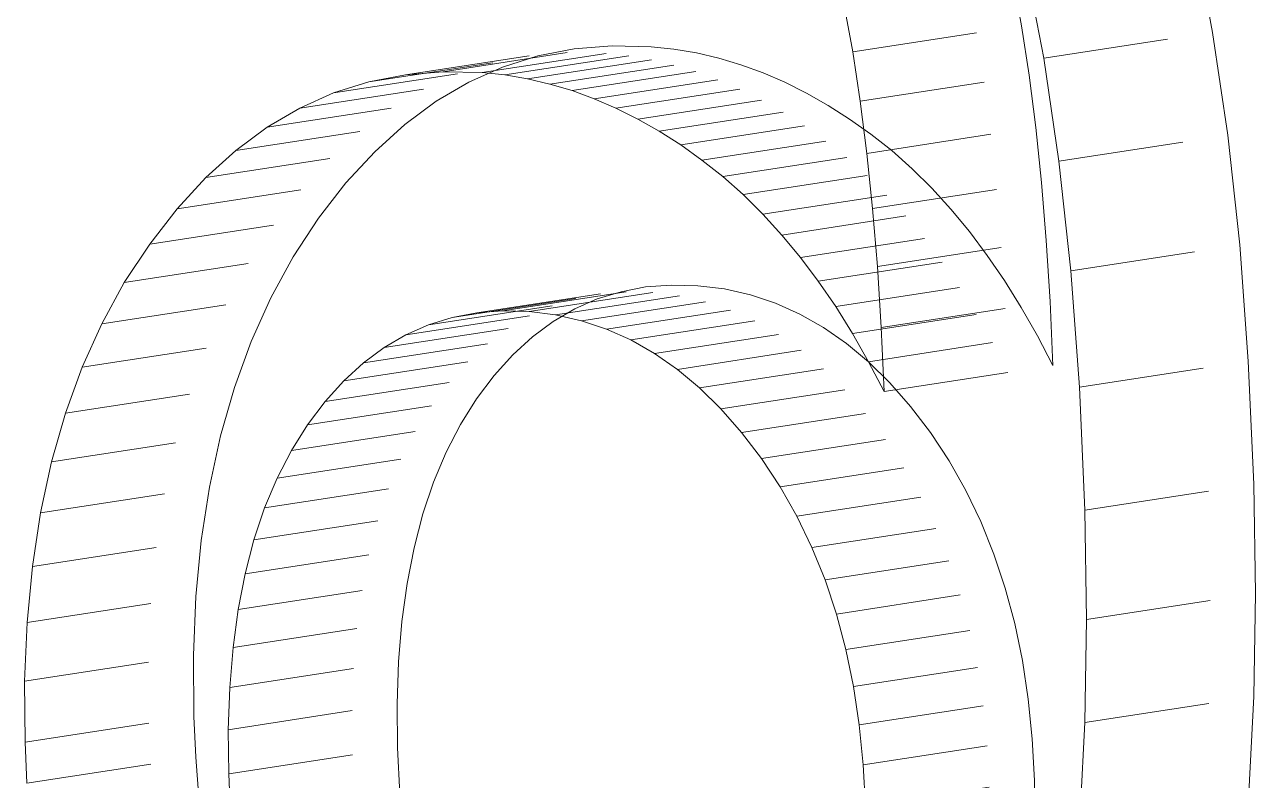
# Model space of a CAD drawing. Extents: x 23 to 417, y 3 to 294.
# Drawn here: x 374.618 to 375.6, y 150.327 to 150.93 of the extents above; entities that cross this region are included whole.
import ezdxf

# ---------------------------------------------------------------- set-up
doc = ezdxf.new("R2010")
doc.units = 0
doc.linetypes.add('DASHED', pattern=[15, 12, -3])
doc.layers.get('0').update_dxf_attribs({"lineweight": 13})

# ---------------------------------------------------------------- blocks, each defined once
blk = doc.blocks.new('BLOCK3535')
at = {"color": 7, "linetype": 'DASHED', "lineweight": 13, "ltscale": 0.003917}
for p, q in [((46.6016, 37.1878), (46.5722, 37.3417)), ((46.332, 37.1464), (46.3026, 37.3003))]:
    blk.add_line(p, q, dxfattribs=at)
at = {"color": 7, "linetype": 'DASHED', "lineweight": 13, "ltscale": 0.001882}
for p, q in [((46.2831, 37.2722), (46.2967, 37.1981)), ((46.0135, 37.2308), (46.0271, 37.1567))]:
    blk.add_line(p, q, dxfattribs=at)
at = {"color": 7, "linetype": 'DASHED', "lineweight": 13, "ltscale": 0.006819}
for p, q in [((46.0271, 37.1567), (46.2967, 37.1981)), ((46.332, 37.1464), (46.6016, 37.1878)), ((45.3736, 37.125), (45.6432, 37.1665)), ((45.436, 37.1235), (45.7056, 37.1649)), ((45.255, 37.1088), (45.5246, 37.1502)), ((45.3133, 37.1201), (45.5829, 37.1615)), ((45.4722, 37.1197), (45.7418, 37.1611)), ((45.5082, 37.1136), (45.7777, 37.155)), ((45.5438, 37.1053), (45.8134, 37.1467)), ((45.1988, 37.091), (45.4684, 37.1324)), ((45.5793, 37.0947), (45.8488, 37.1361)), ((45.6145, 37.0818), (45.884, 37.1233)), ((45.1447, 37.0669), (45.4143, 37.1083)), ((45.6494, 37.0668), (45.919, 37.1082)), ((46.0393, 37.078), (46.3088, 37.1194)), ((45.6841, 37.0494), (45.9536, 37.0908)), ((45.0927, 37.0362), (45.3622, 37.0777)), ((45.7185, 37.0298), (45.9881, 37.0712)), ((45.7527, 37.008), (46.0223, 37.0494)), ((45.0427, 36.9992), (45.3123, 37.0406)), ((45.7866, 36.9839), (46.0562, 37.0253)), ((46.0499, 36.9946), (46.3194, 37.036)), ((46.3562, 36.9819), (46.6258, 37.0234)), ((44.9948, 36.9558), (45.2644, 36.9972)), ((45.8199, 36.9575), (46.0895, 36.9989)), ((45.8523, 36.9287), (46.1219, 36.9701)), ((44.9489, 36.9059), (45.2185, 36.9473)), ((46.059, 36.9066), (46.3285, 36.948)), ((45.8838, 36.8976), (46.1533, 36.939)), ((44.9052, 36.8496), (45.1748, 36.891)), ((45.9142, 36.8642), (46.1838, 36.9056)), ((45.9438, 36.8284), (46.2133, 36.8698)), ((46.0665, 36.8139), (46.3361, 36.8553)), ((46.3752, 36.8069), (46.6448, 36.8483)), ((44.8647, 36.7881), (45.1343, 36.8295)), ((45.9723, 36.7903), (46.2419, 36.8317)), ((46, 36.7499), (46.2696, 36.7913)), ((45.3878, 36.7323), (45.6574, 36.7737)), ((45.4272, 36.7397), (45.6967, 36.7812)), ((45.4681, 36.7429), (45.7377, 36.7843)), ((45.5107, 36.7418), (45.7802, 36.7832)), ((45.5531, 36.7366), (45.8227, 36.778)), ((44.8288, 36.7226), (45.0984, 36.764)), ((45.3501, 36.7206), (45.6196, 36.7621)), ((45.5943, 36.7273), (45.8639, 36.7687)), ((45.6344, 36.714), (45.9039, 36.7554)), ((46.0726, 36.7165), (46.3422, 36.7579)), ((45.3139, 36.7047), (45.5835, 36.7461)), ((45.6732, 36.6966), (45.9428, 36.738)), ((46.0267, 36.7071), (46.2962, 36.7485)), ((45.2794, 36.6845), (45.549, 36.7259)), ((45.7109, 36.6751), (45.9805, 36.7166)), ((44.7975, 36.653), (45.0671, 36.6944)), ((45.2465, 36.6601), (45.516, 36.7015)), ((46.0524, 36.6619), (46.322, 36.7034)), ((45.2151, 36.6313), (45.4847, 36.6727)), ((45.7474, 36.6497), (46.017, 36.6911)), ((45.7827, 36.6201), (46.0523, 36.6615)), ((46.0772, 36.6145), (46.3467, 36.6559)), ((46.389, 36.6212), (46.6585, 36.6626)), ((45.1854, 36.5984), (45.455, 36.6398)), ((44.7708, 36.5795), (45.0404, 36.6209)), ((45.8169, 36.5865), (46.0864, 36.6279)), ((45.1573, 36.5611), (45.4268, 36.6025)), ((45.8498, 36.5489), (46.1194, 36.5903)), ((45.1314, 36.5201), (45.401, 36.5615)), ((44.7486, 36.5019), (45.0182, 36.5434)), ((45.8816, 36.5072), (46.1512, 36.5486)), ((45.1085, 36.4758), (45.3781, 36.5173)), ((45.9113, 36.4623), (46.1809, 36.5037)), ((44.731, 36.4204), (45.0006, 36.4618)), ((45.0886, 36.4283), (45.3581, 36.4697)), ((45.9382, 36.415), (46.2077, 36.4564)), ((46.3975, 36.425), (46.6671, 36.4664)), ((45.0715, 36.3775), (45.3411, 36.4189)), ((45.9621, 36.3654), (46.2316, 36.4068)), ((44.718, 36.3348), (44.9876, 36.3763)), ((45.0575, 36.3234), (45.3271, 36.3648)), ((45.983, 36.3134), (46.2526, 36.3548)), ((45.0464, 36.266), (45.3159, 36.3075)), ((46.0011, 36.259), (46.2706, 36.3005)), ((44.7095, 36.2453), (44.9791, 36.2867)), ((46.4002, 36.2501), (46.6698, 36.2915)), ((45.0382, 36.2054), (45.3078, 36.2468)), ((46.0162, 36.2023), (46.2858, 36.2438)), ((44.7056, 36.1517), (44.9752, 36.1931)), ((45.033, 36.1415), (45.3025, 36.1829)), ((46.0284, 36.1433), (46.298, 36.1847)), ((46.0377, 36.0818), (46.3073, 36.1232)), ((46.3976, 36.0857), (46.6672, 36.1271)), ((45.0307, 36.0743), (45.3002, 36.1158)), ((44.7063, 36.0541), (44.9758, 36.0955)), ((45.0313, 36.0039), (45.3009, 36.0453)), ((46.0441, 36.018), (46.3137, 36.0595)), ((44.7092, 35.9891), (44.9788, 36.0305)), ((46.0475, 35.9519), (46.3171, 35.9933))]:
    blk.add_line(p, q, dxfattribs=at)
at = {"color": 7, "linetype": 'DASHED', "lineweight": 13, "ltscale": 0.001991}
for p, q in [((46.2967, 37.1981), (46.3088, 37.1194)), ((46.0271, 37.1567), (46.0393, 37.078))]:
    blk.add_line(p, q, dxfattribs=at)
at = {"color": 7, "linetype": 'DASHED', "lineweight": 13, "ltscale": 0.004156}
for p, q in [((46.6258, 37.0234), (46.6016, 37.1878)), ((46.3562, 36.9819), (46.332, 37.1464))]:
    blk.add_line(p, q, dxfattribs=at)
at = {"color": 7, "linetype": 'DASHED', "lineweight": 13, "ltscale": 0.001514}
for p, q in [((45.6432, 37.1665), (45.5829, 37.1615)), ((45.3736, 37.125), (45.3133, 37.1201))]:
    blk.add_line(p, q, dxfattribs=at)
at = {"color": 7, "linetype": 'DASHED', "lineweight": 13, "ltscale": 0.001561}
for p, q in [((45.7056, 37.1649), (45.6432, 37.1665)), ((45.436, 37.1235), (45.3736, 37.125))]:
    blk.add_line(p, q, dxfattribs=at)
at = {"color": 7, "linetype": 'DASHED', "lineweight": 13, "ltscale": 0.000909533}
for p, q in [((45.7418, 37.1611), (45.7056, 37.1649)), ((45.4722, 37.1197), (45.436, 37.1235))]:
    blk.add_line(p, q, dxfattribs=at)
at = {"color": 7, "linetype": 'DASHED', "lineweight": 13, "ltscale": 0.001473}
for p, q in [((45.5246, 37.1502), (45.4684, 37.1324)), ((45.255, 37.1088), (45.1988, 37.091))]:
    blk.add_line(p, q, dxfattribs=at)
at = {"color": 7, "linetype": 'DASHED', "lineweight": 13, "ltscale": 0.001484}
for p, q in [((45.5829, 37.1615), (45.5246, 37.1502)), ((45.3133, 37.1201), (45.255, 37.1088))]:
    blk.add_line(p, q, dxfattribs=at)
at = {"color": 7, "linetype": 'DASHED', "lineweight": 13, "ltscale": 0.000911085}
for p, q in [((45.7777, 37.155), (45.7418, 37.1611)), ((45.5082, 37.1136), (45.4722, 37.1197))]:
    blk.add_line(p, q, dxfattribs=at)
at = {"color": 7, "linetype": 'DASHED', "lineweight": 13, "ltscale": 0.000916109}
for p, q in [((45.8134, 37.1467), (45.7777, 37.155)), ((45.5438, 37.1053), (45.5082, 37.1136))]:
    blk.add_line(p, q, dxfattribs=at)
at = {"color": 7, "linetype": 'DASHED', "lineweight": 13, "ltscale": 0.000924297}
for p, q in [((45.8488, 37.1361), (45.8134, 37.1467)), ((45.5793, 37.0947), (45.5438, 37.1053))]:
    blk.add_line(p, q, dxfattribs=at)
at = {"color": 7, "linetype": 'DASHED', "lineweight": 13, "ltscale": 0.001482}
for p, q in [((45.4684, 37.1324), (45.4143, 37.1083)), ((45.1988, 37.091), (45.1447, 37.0669))]:
    blk.add_line(p, q, dxfattribs=at)
at = {"color": 7, "linetype": 'DASHED', "lineweight": 13, "ltscale": 0.000936437}
for p, q in [((45.884, 37.1233), (45.8488, 37.1361)), ((45.6145, 37.0818), (45.5793, 37.0947))]:
    blk.add_line(p, q, dxfattribs=at)
at = {"color": 7, "linetype": 'DASHED', "lineweight": 13, "ltscale": 0.000951224}
for p, q in [((45.919, 37.1082), (45.884, 37.1233)), ((45.6494, 37.0668), (45.6145, 37.0818))]:
    blk.add_line(p, q, dxfattribs=at)
at = {"color": 7, "linetype": 'DASHED', "lineweight": 13, "ltscale": 0.00151}
for p, q in [((45.4143, 37.1083), (45.3622, 37.0777)), ((45.1447, 37.0669), (45.0927, 37.0362))]:
    blk.add_line(p, q, dxfattribs=at)
at = {"color": 7, "linetype": 'DASHED', "lineweight": 13, "ltscale": 0.000969433}
for p, q in [((45.9536, 37.0908), (45.919, 37.1082)), ((45.6841, 37.0494), (45.6494, 37.0668))]:
    blk.add_line(p, q, dxfattribs=at)
at = {"color": 7, "linetype": 'DASHED', "lineweight": 13, "ltscale": 0.002101}
for p, q in [((46.3088, 37.1194), (46.3194, 37.036)), ((46.0393, 37.078), (46.0499, 36.9946))]:
    blk.add_line(p, q, dxfattribs=at)
at = {"color": 7, "linetype": 'DASHED', "lineweight": 13, "ltscale": 0.000990458}
for p, q in [((45.9881, 37.0712), (45.9536, 37.0908)), ((45.7185, 37.0298), (45.6841, 37.0494))]:
    blk.add_line(p, q, dxfattribs=at)
at = {"color": 7, "linetype": 'DASHED', "lineweight": 13, "ltscale": 0.001555}
for p, q in [((45.3622, 37.0777), (45.3123, 37.0406)), ((45.0927, 37.0362), (45.0427, 36.9992))]:
    blk.add_line(p, q, dxfattribs=at)
at = {"color": 7, "linetype": 'DASHED', "lineweight": 13, "ltscale": 0.001014}
for p, q in [((46.0223, 37.0494), (45.9881, 37.0712)), ((45.7527, 37.008), (45.7185, 37.0298))]:
    blk.add_line(p, q, dxfattribs=at)
at = {"color": 7, "linetype": 'DASHED', "lineweight": 13, "ltscale": 0.00104}
for p, q in [((46.0562, 37.0253), (46.0223, 37.0494)), ((45.7866, 36.9839), (45.7527, 37.008))]:
    blk.add_line(p, q, dxfattribs=at)
at = {"color": 7, "linetype": 'DASHED', "lineweight": 13, "ltscale": 0.001617}
for p, q in [((45.3123, 37.0406), (45.2644, 36.9972)), ((45.0427, 36.9992), (44.9948, 36.9558))]:
    blk.add_line(p, q, dxfattribs=at)
at = {"color": 7, "linetype": 'DASHED', "lineweight": 13, "ltscale": 0.001063}
for p, q in [((46.0895, 36.9989), (46.0562, 37.0253)), ((45.8199, 36.9575), (45.7866, 36.9839)), ((45.4847, 36.6727), (45.516, 36.7015)), ((45.2151, 36.6313), (45.2465, 36.6601))]:
    blk.add_line(p, q, dxfattribs=at)
at = {"color": 7, "linetype": 'DASHED', "lineweight": 13, "ltscale": 0.002213}
for p, q in [((46.3194, 37.036), (46.3285, 36.948)), ((46.0499, 36.9946), (46.059, 36.9066))]:
    blk.add_line(p, q, dxfattribs=at)
at = {"color": 7, "linetype": 'DASHED', "lineweight": 13, "ltscale": 0.004402}
for p, q in [((46.6448, 36.8483), (46.6258, 37.0234)), ((46.3752, 36.8069), (46.3562, 36.9819))]:
    blk.add_line(p, q, dxfattribs=at)
at = {"color": 7, "linetype": 'DASHED', "lineweight": 13, "ltscale": 0.001694}
for p, q in [((45.2644, 36.9972), (45.2185, 36.9473)), ((44.9948, 36.9558), (44.9489, 36.9059))]:
    blk.add_line(p, q, dxfattribs=at)
at = {"color": 7, "linetype": 'DASHED', "lineweight": 13, "ltscale": 0.001082}
for p, q in [((46.1219, 36.9701), (46.0895, 36.9989)), ((45.8523, 36.9287), (45.8199, 36.9575))]:
    blk.add_line(p, q, dxfattribs=at)
at = {"color": 7, "linetype": 'DASHED', "lineweight": 13, "ltscale": 0.001105}
for p, q in [((46.1533, 36.939), (46.1219, 36.9701)), ((45.8838, 36.8976), (45.8523, 36.9287))]:
    blk.add_line(p, q, dxfattribs=at)
at = {"color": 7, "linetype": 'DASHED', "lineweight": 13, "ltscale": 0.001783}
for p, q in [((45.2185, 36.9473), (45.1748, 36.891)), ((44.9489, 36.9059), (44.9052, 36.8496))]:
    blk.add_line(p, q, dxfattribs=at)
at = {"color": 7, "linetype": 'DASHED', "lineweight": 13, "ltscale": 0.002325}
for p, q in [((46.3285, 36.948), (46.3361, 36.8553)), ((46.059, 36.9066), (46.0665, 36.8139))]:
    blk.add_line(p, q, dxfattribs=at)
at = {"color": 7, "linetype": 'DASHED', "lineweight": 13, "ltscale": 0.001131}
for p, q in [((46.1838, 36.9056), (46.1533, 36.939)), ((45.9142, 36.8642), (45.8838, 36.8976))]:
    blk.add_line(p, q, dxfattribs=at)
at = {"color": 7, "linetype": 'DASHED', "lineweight": 13, "ltscale": 0.001841}
for p, q in [((45.1748, 36.891), (45.1343, 36.8295)), ((44.9052, 36.8496), (44.8647, 36.7881))]:
    blk.add_line(p, q, dxfattribs=at)
at = {"color": 7, "linetype": 'DASHED', "lineweight": 13, "ltscale": 0.00116}
for p, q in [((46.2133, 36.8698), (46.1838, 36.9056)), ((45.9438, 36.8284), (45.9142, 36.8642))]:
    blk.add_line(p, q, dxfattribs=at)
at = {"color": 7, "linetype": 'DASHED', "lineweight": 13, "ltscale": 0.001191}
for p, q in [((46.2419, 36.8317), (46.2133, 36.8698)), ((45.9723, 36.7903), (45.9438, 36.8284))]:
    blk.add_line(p, q, dxfattribs=at)
at = {"color": 7, "linetype": 'DASHED', "lineweight": 13, "ltscale": 0.002439}
for p, q in [((46.3361, 36.8553), (46.3422, 36.7579)), ((46.0665, 36.8139), (46.0726, 36.7165)), ((44.9752, 36.1931), (44.9758, 36.0955)), ((44.7056, 36.1517), (44.7063, 36.0541))]:
    blk.add_line(p, q, dxfattribs=at)
at = {"color": 7, "linetype": 'DASHED', "lineweight": 13, "ltscale": 0.004654}
for p, q in [((46.6585, 36.6626), (46.6448, 36.8483)), ((46.389, 36.6212), (46.3752, 36.8069))]:
    blk.add_line(p, q, dxfattribs=at)
at = {"color": 7, "linetype": 'DASHED', "lineweight": 13, "ltscale": 0.001868}
for p, q in [((45.1343, 36.8295), (45.0984, 36.764)), ((44.8647, 36.7881), (44.8288, 36.7226))]:
    blk.add_line(p, q, dxfattribs=at)
at = {"color": 7, "linetype": 'DASHED', "lineweight": 13, "ltscale": 0.001225}
for p, q in [((46.2696, 36.7913), (46.2419, 36.8317)), ((46, 36.7499), (45.9723, 36.7903))]:
    blk.add_line(p, q, dxfattribs=at)
at = {"color": 7, "linetype": 'DASHED', "lineweight": 13, "ltscale": 0.001261}
for p, q in [((46.2962, 36.7485), (46.2696, 36.7913)), ((46.0267, 36.7071), (46, 36.7499))]:
    blk.add_line(p, q, dxfattribs=at)
at = {"color": 7, "linetype": 'DASHED', "lineweight": 13, "ltscale": 0.000987703}
for p, q in [((45.6196, 36.7621), (45.6574, 36.7737)), ((45.3501, 36.7206), (45.3878, 36.7323))]:
    blk.add_line(p, q, dxfattribs=at)
at = {"color": 7, "linetype": 'DASHED', "lineweight": 13, "ltscale": 0.001001}
for p, q in [((45.6574, 36.7737), (45.6967, 36.7812)), ((45.3878, 36.7323), (45.4272, 36.7397))]:
    blk.add_line(p, q, dxfattribs=at)
at = {"color": 7, "linetype": 'DASHED', "lineweight": 13, "ltscale": 0.001027}
for p, q in [((45.6967, 36.7812), (45.7377, 36.7843)), ((45.4272, 36.7397), (45.4681, 36.7429))]:
    blk.add_line(p, q, dxfattribs=at)
at = {"color": 7, "linetype": 'DASHED', "lineweight": 13, "ltscale": 0.001064}
for p, q in [((45.7377, 36.7843), (45.7802, 36.7832)), ((45.9039, 36.7554), (45.9428, 36.738)), ((45.4681, 36.7429), (45.5107, 36.7418)), ((45.6344, 36.714), (45.6732, 36.6966))]:
    blk.add_line(p, q, dxfattribs=at)
at = {"color": 7, "linetype": 'DASHED', "lineweight": 13, "ltscale": 0.001068}
for p, q in [((45.7802, 36.7832), (45.8227, 36.778)), ((45.5107, 36.7418), (45.5531, 36.7366))]:
    blk.add_line(p, q, dxfattribs=at)
at = {"color": 7, "linetype": 'DASHED', "lineweight": 13, "ltscale": 0.001057}
for p, q in [((45.8227, 36.778), (45.8639, 36.7687)), ((45.5531, 36.7366), (45.5943, 36.7273))]:
    blk.add_line(p, q, dxfattribs=at)
at = {"color": 7, "linetype": 'DASHED', "lineweight": 13, "ltscale": 0.001906}
for p, q in [((45.0984, 36.764), (45.0671, 36.6944)), ((44.8288, 36.7226), (44.7975, 36.653))]:
    blk.add_line(p, q, dxfattribs=at)
at = {"color": 7, "linetype": 'DASHED', "lineweight": 13, "ltscale": 0.000987385}
for p, q in [((45.5835, 36.7461), (45.6196, 36.7621)), ((45.3139, 36.7047), (45.3501, 36.7206))]:
    blk.add_line(p, q, dxfattribs=at)
at = {"color": 7, "linetype": 'DASHED', "lineweight": 13, "ltscale": 0.001055}
for p, q in [((45.8639, 36.7687), (45.9039, 36.7554)), ((45.5943, 36.7273), (45.6344, 36.714))]:
    blk.add_line(p, q, dxfattribs=at)
at = {"color": 7, "linetype": 'DASHED', "lineweight": 13, "ltscale": 0.002554}
for p, q in [((46.3422, 36.7579), (46.3467, 36.6559)), ((46.0726, 36.7165), (46.0772, 36.6145))]:
    blk.add_line(p, q, dxfattribs=at)
at = {"color": 7, "linetype": 'DASHED', "lineweight": 13, "ltscale": 0.001}
for p, q in [((45.549, 36.7259), (45.5835, 36.7461)), ((45.2794, 36.6845), (45.3139, 36.7047))]:
    blk.add_line(p, q, dxfattribs=at)
at = {"color": 7, "linetype": 'DASHED', "lineweight": 13, "ltscale": 0.001084}
for p, q in [((45.9428, 36.738), (45.9805, 36.7166)), ((45.6732, 36.6966), (45.7109, 36.6751))]:
    blk.add_line(p, q, dxfattribs=at)
at = {"color": 7, "linetype": 'DASHED', "lineweight": 13, "ltscale": 0.001299}
for p, q in [((46.322, 36.7034), (46.2962, 36.7485)), ((46.0524, 36.6619), (46.0267, 36.7071))]:
    blk.add_line(p, q, dxfattribs=at)
at = {"color": 7, "linetype": 'DASHED', "lineweight": 13, "ltscale": 0.001025}
for p, q in [((45.516, 36.7015), (45.549, 36.7259)), ((45.2465, 36.6601), (45.2794, 36.6845))]:
    blk.add_line(p, q, dxfattribs=at)
at = {"color": 7, "linetype": 'DASHED', "lineweight": 13, "ltscale": 0.001113}
for p, q in [((45.9805, 36.7166), (46.017, 36.6911)), ((45.7109, 36.6751), (45.7474, 36.6497))]:
    blk.add_line(p, q, dxfattribs=at)
at = {"color": 7, "linetype": 'DASHED', "lineweight": 13, "ltscale": 0.001956}
for p, q in [((45.0671, 36.6944), (45.0404, 36.6209)), ((44.7975, 36.653), (44.7708, 36.5795))]:
    blk.add_line(p, q, dxfattribs=at)
at = {"color": 7, "linetype": 'DASHED', "lineweight": 13, "ltscale": 0.001339}
for p, q in [((46.3467, 36.6559), (46.322, 36.7034)), ((46.0772, 36.6145), (46.0524, 36.6619))]:
    blk.add_line(p, q, dxfattribs=at)
at = {"color": 7, "linetype": 'DASHED', "lineweight": 13, "ltscale": 0.00111}
for p, q in [((45.455, 36.6398), (45.4847, 36.6727)), ((45.1854, 36.5984), (45.2151, 36.6313))]:
    blk.add_line(p, q, dxfattribs=at)
at = {"color": 7, "linetype": 'DASHED', "lineweight": 13, "ltscale": 0.001151}
for p, q in [((46.017, 36.6911), (46.0523, 36.6615)), ((45.7474, 36.6497), (45.7827, 36.6201))]:
    blk.add_line(p, q, dxfattribs=at)
at = {"color": 7, "linetype": 'DASHED', "lineweight": 13, "ltscale": 0.001197}
for p, q in [((46.0523, 36.6615), (46.0864, 36.6279)), ((45.7827, 36.6201), (45.8169, 36.5865))]:
    blk.add_line(p, q, dxfattribs=at)
at = {"color": 7, "linetype": 'DASHED', "lineweight": 13, "ltscale": 0.004911}
for p, q in [((46.6671, 36.4664), (46.6585, 36.6626)), ((46.3975, 36.425), (46.389, 36.6212))]:
    blk.add_line(p, q, dxfattribs=at)
at = {"color": 7, "linetype": 'DASHED', "lineweight": 13, "ltscale": 0.001167}
for p, q in [((45.4268, 36.6025), (45.455, 36.6398)), ((45.1573, 36.5611), (45.1854, 36.5984))]:
    blk.add_line(p, q, dxfattribs=at)
at = {"color": 7, "linetype": 'DASHED', "lineweight": 13, "ltscale": 0.002016}
for p, q in [((45.0404, 36.6209), (45.0182, 36.5434)), ((44.7708, 36.5795), (44.7486, 36.5019))]:
    blk.add_line(p, q, dxfattribs=at)
at = {"color": 7, "linetype": 'DASHED', "lineweight": 13, "ltscale": 0.001251}
for p, q in [((46.0864, 36.6279), (46.1194, 36.5903)), ((45.8169, 36.5865), (45.8498, 36.5489))]:
    blk.add_line(p, q, dxfattribs=at)
at = {"color": 7, "linetype": 'DASHED', "lineweight": 13, "ltscale": 0.001212}
for p, q in [((45.401, 36.5615), (45.4268, 36.6025)), ((45.1314, 36.5201), (45.1573, 36.5611))]:
    blk.add_line(p, q, dxfattribs=at)
at = {"color": 7, "linetype": 'DASHED', "lineweight": 13, "ltscale": 0.001311}
for p, q in [((46.1194, 36.5903), (46.1512, 36.5486)), ((45.8498, 36.5489), (45.8816, 36.5072))]:
    blk.add_line(p, q, dxfattribs=at)
at = {"color": 7, "linetype": 'DASHED', "lineweight": 13, "ltscale": 0.001246}
for p, q in [((45.3781, 36.5173), (45.401, 36.5615)), ((45.1085, 36.4758), (45.1314, 36.5201))]:
    blk.add_line(p, q, dxfattribs=at)
at = {"color": 7, "linetype": 'DASHED', "lineweight": 13, "ltscale": 0.002086}
for p, q in [((45.0182, 36.5434), (45.0006, 36.4618)), ((44.7486, 36.5019), (44.731, 36.4204))]:
    blk.add_line(p, q, dxfattribs=at)
at = {"color": 7, "linetype": 'DASHED', "lineweight": 13, "ltscale": 0.001346}
for p, q in [((46.1512, 36.5486), (46.1809, 36.5037)), ((45.8816, 36.5072), (45.9113, 36.4623))]:
    blk.add_line(p, q, dxfattribs=at)
at = {"color": 7, "linetype": 'DASHED', "lineweight": 13, "ltscale": 0.001289}
for p, q in [((45.3581, 36.4697), (45.3781, 36.5173)), ((45.0886, 36.4283), (45.1085, 36.4758))]:
    blk.add_line(p, q, dxfattribs=at)
at = {"color": 7, "linetype": 'DASHED', "lineweight": 13, "ltscale": 0.001359}
for p, q in [((46.1809, 36.5037), (46.2077, 36.4564)), ((45.9113, 36.4623), (45.9382, 36.415))]:
    blk.add_line(p, q, dxfattribs=at)
at = {"color": 7, "linetype": 'DASHED', "lineweight": 13, "ltscale": 0.002164}
for p, q in [((45.0006, 36.4618), (44.9876, 36.3763)), ((44.731, 36.4204), (44.718, 36.3348))]:
    blk.add_line(p, q, dxfattribs=at)
at = {"color": 7, "linetype": 'DASHED', "lineweight": 13, "ltscale": 0.00134}
for p, q in [((45.3411, 36.4189), (45.3581, 36.4697)), ((45.0715, 36.3775), (45.0886, 36.4283))]:
    blk.add_line(p, q, dxfattribs=at)
at = {"color": 7, "linetype": 'DASHED', "lineweight": 13, "ltscale": 0.001377}
for p, q in [((46.2077, 36.4564), (46.2316, 36.4068)), ((45.9382, 36.415), (45.9621, 36.3654))]:
    blk.add_line(p, q, dxfattribs=at)
at = {"color": 7, "linetype": 'DASHED', "lineweight": 13, "ltscale": 0.004374}
for p, q in [((46.6698, 36.2915), (46.6671, 36.4664)), ((46.4002, 36.2501), (46.3975, 36.425))]:
    blk.add_line(p, q, dxfattribs=at)
at = {"color": 7, "linetype": 'DASHED', "lineweight": 13, "ltscale": 0.001397}
for p, q in [((45.3271, 36.3648), (45.3411, 36.4189)), ((45.0575, 36.3234), (45.0715, 36.3775))]:
    blk.add_line(p, q, dxfattribs=at)
at = {"color": 7, "linetype": 'DASHED', "lineweight": 13, "ltscale": 0.001401}
for p, q in [((46.2316, 36.4068), (46.2526, 36.3548)), ((45.9621, 36.3654), (45.983, 36.3134))]:
    blk.add_line(p, q, dxfattribs=at)
at = {"color": 7, "linetype": 'DASHED', "lineweight": 13, "ltscale": 0.002249}
for p, q in [((44.9876, 36.3763), (44.9791, 36.2867)), ((44.718, 36.3348), (44.7095, 36.2453))]:
    blk.add_line(p, q, dxfattribs=at)
at = {"color": 7, "linetype": 'DASHED', "lineweight": 13, "ltscale": 0.001461}
for p, q in [((45.3159, 36.3075), (45.3271, 36.3648)), ((45.0464, 36.266), (45.0575, 36.3234))]:
    blk.add_line(p, q, dxfattribs=at)
at = {"color": 7, "linetype": 'DASHED', "lineweight": 13, "ltscale": 0.001432}
for p, q in [((46.2526, 36.3548), (46.2706, 36.3005)), ((45.983, 36.3134), (46.0011, 36.259))]:
    blk.add_line(p, q, dxfattribs=at)
at = {"color": 7, "linetype": 'DASHED', "lineweight": 13, "ltscale": 0.001529}
for p, q in [((45.3078, 36.2468), (45.3159, 36.3075)), ((45.0382, 36.2054), (45.0464, 36.266))]:
    blk.add_line(p, q, dxfattribs=at)
at = {"color": 7, "linetype": 'DASHED', "lineweight": 13, "ltscale": 0.001467}
for p, q in [((46.2706, 36.3005), (46.2858, 36.2438)), ((46.0011, 36.259), (46.0162, 36.2023))]:
    blk.add_line(p, q, dxfattribs=at)
at = {"color": 7, "linetype": 'DASHED', "lineweight": 13, "ltscale": 0.002341}
for p, q in [((44.9791, 36.2867), (44.9752, 36.1931)), ((44.7095, 36.2453), (44.7056, 36.1517))]:
    blk.add_line(p, q, dxfattribs=at)
at = {"color": 7, "linetype": 'DASHED', "lineweight": 13, "ltscale": 0.00411}
for p, q in [((46.6672, 36.1271), (46.6698, 36.2915)), ((46.3976, 36.0857), (46.4002, 36.2501))]:
    blk.add_line(p, q, dxfattribs=at)
at = {"color": 7, "linetype": 'DASHED', "lineweight": 13, "ltscale": 0.001603}
for p, q in [((45.3025, 36.1829), (45.3078, 36.2468)), ((45.033, 36.1415), (45.0382, 36.2054)), ((46.3073, 36.1232), (46.3137, 36.0595)), ((46.0377, 36.0818), (46.0441, 36.018))]:
    blk.add_line(p, q, dxfattribs=at)
at = {"color": 7, "linetype": 'DASHED', "lineweight": 13, "ltscale": 0.001508}
for p, q in [((46.2858, 36.2438), (46.298, 36.1847)), ((46.0162, 36.2023), (46.0284, 36.1433))]:
    blk.add_line(p, q, dxfattribs=at)
at = {"color": 7, "linetype": 'DASHED', "lineweight": 13, "ltscale": 0.00168}
for p, q in [((45.3002, 36.1158), (45.3025, 36.1829)), ((45.0307, 36.0743), (45.033, 36.1415))]:
    blk.add_line(p, q, dxfattribs=at)
at = {"color": 7, "linetype": 'DASHED', "lineweight": 13, "ltscale": 0.001553}
for p, q in [((46.298, 36.1847), (46.3073, 36.1232)), ((46.0284, 36.1433), (46.0377, 36.0818))]:
    blk.add_line(p, q, dxfattribs=at)
at = {"color": 7, "linetype": 'DASHED', "lineweight": 13, "ltscale": 0.003851}
for p, q in [((46.6592, 35.9733), (46.6672, 36.1271)), ((46.3897, 35.9319), (46.3976, 36.0857))]:
    blk.add_line(p, q, dxfattribs=at)
at = {"color": 7, "linetype": 'DASHED', "lineweight": 13, "ltscale": 0.001761}
for p, q in [((45.3009, 36.0453), (45.3002, 36.1158)), ((45.0313, 36.0039), (45.0307, 36.0743))]:
    blk.add_line(p, q, dxfattribs=at)
at = {"color": 7, "linetype": 'DASHED', "lineweight": 13, "ltscale": 0.001628}
for p, q in [((44.9758, 36.0955), (44.9788, 36.0305)), ((44.7063, 36.0541), (44.7092, 35.9891))]:
    blk.add_line(p, q, dxfattribs=at)
at = {"color": 7, "linetype": 'DASHED', "lineweight": 13, "ltscale": 0.001839}
for p, q in [((45.3045, 35.9718), (45.3009, 36.0453)), ((45.0349, 35.9304), (45.0313, 36.0039))]:
    blk.add_line(p, q, dxfattribs=at)
at = {"color": 7, "linetype": 'DASHED', "lineweight": 13, "ltscale": 0.001656}
for p, q in [((46.3137, 36.0595), (46.3171, 35.9933)), ((46.0441, 36.018), (46.0475, 35.9519))]:
    blk.add_line(p, q, dxfattribs=at)
at = {"color": 7, "linetype": 'DASHED', "lineweight": 13, "ltscale": 0.001612}
blk.add_line((44.9788, 36.0305), (44.9839, 35.9662), dxfattribs=at)
at = {"color": 7, "linetype": 'DASHED', "lineweight": 13, "ltscale": 0.001097}
blk.add_line((46.3171, 35.9933), (46.3177, 35.9494), dxfattribs=at)

msp = doc.modelspace()

# ---------------------------------------------------------------- block references
at = {"lineweight": 0, "xscale": 0.5, "yscale": 0.5, "zscale": 0.5}
msp.add_blockref('BLOCK3535', (352.26516, 132.33025), dxfattribs=at)

doc.saveas('drawing.dxf')
